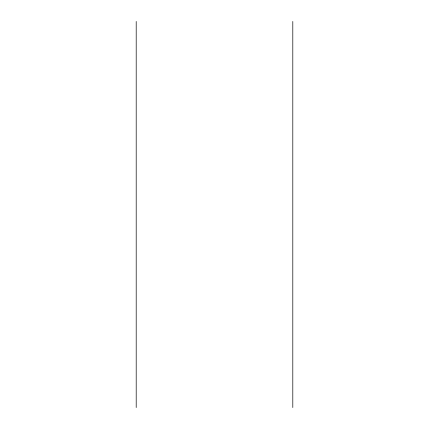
<?xml version="1.0" encoding="UTF-8"?>
<svg xmlns="http://www.w3.org/2000/svg" width="429" height="429" viewBox="0 0 429 429"><rect width="100%" height="100%" fill="white"/><g stroke="black" fill="none" stroke-linecap="round" stroke-linejoin="round"><path stroke-width="0.64" d="M292.803 21.45L292.803 407.55M136.197 21.45L136.197 407.55"/></g></svg>
